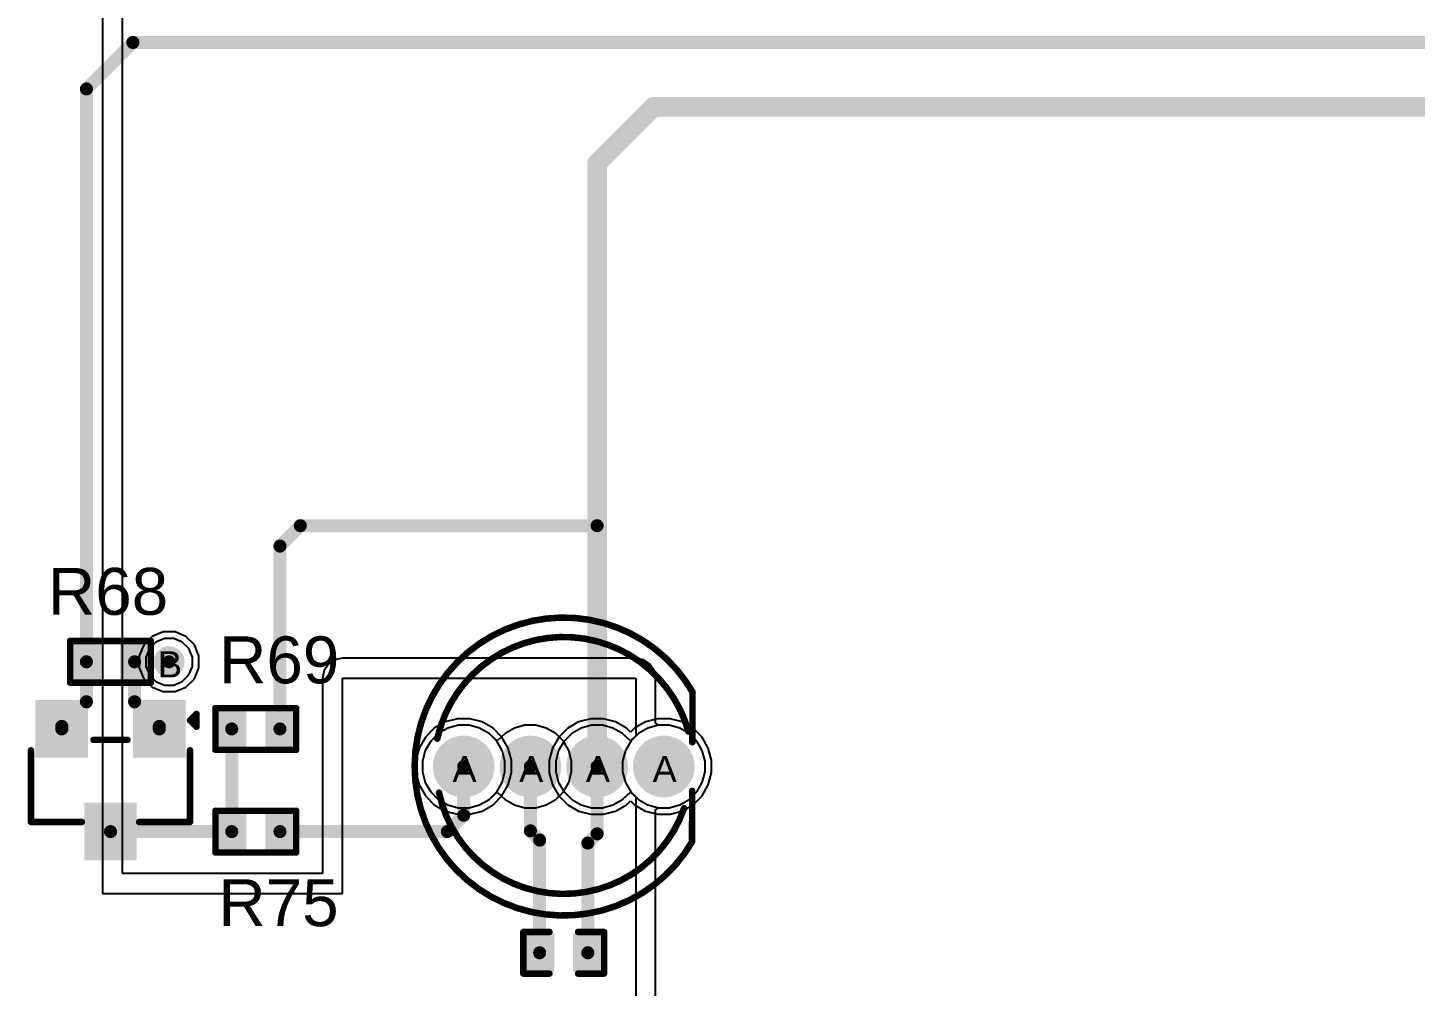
# Model space of a CAD drawing. Header units: inches. Extents: x 0 to 5379, y 0 to 5429.
# Drawn here: x 20.99 to 48.04, y 89.83 to 108.51 of the extents above; entities that cross this region are included whole.
import ezdxf

# ---------------------------------------------------------------- set-up
doc = ezdxf.new("R2010")
doc.units = ezdxf.units.IN
for name, color, linetype in [('Bottom Layer', 5, 'Continuous'), ('Bottom Solder', 6, 'Continuous'), ('Drill Drawing', 1, 'Continuous'), ('GND01', 16, 'Continuous'), ('GND02', 76, 'Continuous'), ('Multi-Layer', 9, 'Continuous'), ('Pad Holes', 156, 'Continuous'), ('PWR', 156, 'Continuous'), ('SIG 01', 90, 'Continuous'), ('Top Layer', 1, 'Continuous'), ('Top Overlay', 2, 'Continuous'), ('Top Paste', 8, 'Continuous'), ('Top Solder', 216, 'Continuous'), ('Via Holes', 16, 'Continuous')]:
    doc.layers.add(name, color=color, linetype=linetype)
doc.styles.add('Arial', font='', dxfattribs={"height": 0.2})
doc.styles.get('Arial').set_extended_font_data('Arial')

# ---------------------------------------------------------------- blocks, each defined once
blk = doc.blocks.new('R___0402_664')
at = {"layer": 'Top Layer'}
for points in [[(-0.699, -0.318), (-0.699, 0.318), (-0.241, 0.318), (-0.241, -0.318)], [(0.241, -0.318), (0.241, 0.318), (0.699, 0.318), (0.699, -0.318)]]:
    blk.add_hatch(color=1, dxfattribs=at).paths.add_polyline_path(points)
at = {"layer": 'Top Paste'}
for points in [[(-0.699, -0.318), (-0.699, 0.318), (-0.241, 0.318), (-0.241, -0.318)], [(0.241, -0.318), (0.241, 0.318), (0.699, 0.318), (0.699, -0.318)]]:
    blk.add_hatch(color=8, dxfattribs=at).paths.add_polyline_path(points)
at = {"layer": 'Top Solder'}
for points in [[(-0.754, -0.373), (-0.754, 0.373), (-0.186, 0.373), (-0.186, -0.373)], [(0.186, -0.373), (0.186, 0.373), (0.754, 0.373), (0.754, -0.373)]]:
    blk.add_hatch(color=216, dxfattribs=at).paths.add_polyline_path(points)
at = {"layer": 'Top Overlay'}
for points in [[(-0.787, -0.406, 0.127, 0.127, 0), (-0.787, 0.406, 0.127, 0.127, 0)], [(-0.787, 0.406, 0.127, 0.127, 0), (0.787, 0.406, 0.127, 0.127, 0)], [(0.787, -0.406, 0.127, 0.127, 0), (0.787, 0.406, 0.127, 0.127, 0)], [(-0.787, -0.406, 0.127, 0.127, 0), (0.787, -0.406, 0.127, 0.127, 0)], [(-0.813, -0.432, 0.00323, 0.00323, 0), (0.813, -0.432, 0.00323, 0.00323, 0)]]:
    blk.add_lwpolyline(points, format="xyseb", dxfattribs=at)
for points in [[(-0.819, 0.406, 0.0635, 0.0635, 1), (-0.756, 0.406, 0.0635, 0.0635, 1)], [(-0.819, 0.406, 0.0635, 0.0635, 1), (-0.756, 0.406, 0.0635, 0.0635, 1)], [(0.756, 0.406, 0.0635, 0.0635, 1), (0.819, 0.406, 0.0635, 0.0635, 1)], [(0.756, 0.406, 0.0635, 0.0635, 1), (0.819, 0.406, 0.0635, 0.0635, 1)], [(-0.819, -0.406, 0.0635, 0.0635, 1), (-0.756, -0.406, 0.0635, 0.0635, 1)], [(-0.819, -0.406, 0.0635, 0.0635, 1), (-0.756, -0.406, 0.0635, 0.0635, 1)], [(-0.814, -0.432, 0.00161, 0.00161, 1), (-0.812, -0.432, 0.00161, 0.00161, 1)], [(0.756, -0.406, 0.0635, 0.0635, 1), (0.819, -0.406, 0.0635, 0.0635, 1)], [(0.756, -0.406, 0.0635, 0.0635, 1), (0.819, -0.406, 0.0635, 0.0635, 1)], [(0.812, -0.432, 0.00161, 0.00161, 1), (0.814, -0.432, 0.00161, 0.00161, 1)]]:
    blk.add_lwpolyline(points, format="xyseb", close=True, dxfattribs=at)
blk = doc.blocks.new('R___0402_670')
at = {"layer": 'Top Layer'}
for points in [[(-0.699, -0.318), (-0.699, 0.318), (-0.241, 0.318), (-0.241, -0.318)], [(0.241, -0.318), (0.241, 0.318), (0.699, 0.318), (0.699, -0.318)]]:
    blk.add_hatch(color=1, dxfattribs=at).paths.add_polyline_path(points)
at = {"layer": 'Top Paste'}
for points in [[(-0.699, -0.318), (-0.699, 0.318), (-0.241, 0.318), (-0.241, -0.318)], [(0.241, -0.318), (0.241, 0.318), (0.699, 0.318), (0.699, -0.318)]]:
    blk.add_hatch(color=8, dxfattribs=at).paths.add_polyline_path(points)
at = {"layer": 'Top Solder'}
for points in [[(-0.754, -0.373), (-0.754, 0.373), (-0.186, 0.373), (-0.186, -0.373)], [(0.186, -0.373), (0.186, 0.373), (0.754, 0.373), (0.754, -0.373)]]:
    blk.add_hatch(color=216, dxfattribs=at).paths.add_polyline_path(points)
at = {"layer": 'Top Overlay'}
for points in [[(-0.787, -0.406, 0.127, 0.127, 0), (-0.787, 0.406, 0.127, 0.127, 0)], [(-0.787, 0.406, 0.127, 0.127, 0), (0.787, 0.406, 0.127, 0.127, 0)], [(0.787, -0.406, 0.127, 0.127, 0), (0.787, 0.406, 0.127, 0.127, 0)], [(-0.787, -0.406, 0.127, 0.127, 0), (0.787, -0.406, 0.127, 0.127, 0)], [(-0.813, -0.432, 0.00323, 0.00323, 0), (0.813, -0.432, 0.00323, 0.00323, 0)]]:
    blk.add_lwpolyline(points, format="xyseb", dxfattribs=at)
for points in [[(-0.819, 0.406, 0.0635, 0.0635, 1), (-0.756, 0.406, 0.0635, 0.0635, 1)], [(-0.819, 0.406, 0.0635, 0.0635, 1), (-0.756, 0.406, 0.0635, 0.0635, 1)], [(0.756, 0.406, 0.0635, 0.0635, 1), (0.819, 0.406, 0.0635, 0.0635, 1)], [(0.756, 0.406, 0.0635, 0.0635, 1), (0.819, 0.406, 0.0635, 0.0635, 1)], [(-0.819, -0.406, 0.0635, 0.0635, 1), (-0.756, -0.406, 0.0635, 0.0635, 1)], [(-0.819, -0.406, 0.0635, 0.0635, 1), (-0.756, -0.406, 0.0635, 0.0635, 1)], [(-0.814, -0.432, 0.00161, 0.00161, 1), (-0.812, -0.432, 0.00161, 0.00161, 1)], [(0.756, -0.406, 0.0635, 0.0635, 1), (0.819, -0.406, 0.0635, 0.0635, 1)], [(0.756, -0.406, 0.0635, 0.0635, 1), (0.819, -0.406, 0.0635, 0.0635, 1)], [(0.812, -0.432, 0.00161, 0.00161, 1), (0.814, -0.432, 0.00161, 0.00161, 1)]]:
    blk.add_lwpolyline(points, format="xyseb", close=True, dxfattribs=at)
blk = doc.blocks.new('R___0402_671')
at = {"layer": 'Top Layer'}
for points in [[(-0.699, -0.318), (-0.699, 0.318), (-0.241, 0.318), (-0.241, -0.318)], [(0.241, -0.318), (0.241, 0.318), (0.699, 0.318), (0.699, -0.318)]]:
    blk.add_hatch(color=1, dxfattribs=at).paths.add_polyline_path(points)
at = {"layer": 'Top Paste'}
for points in [[(-0.699, -0.318), (-0.699, 0.318), (-0.241, 0.318), (-0.241, -0.318)], [(0.241, -0.318), (0.241, 0.318), (0.699, 0.318), (0.699, -0.318)]]:
    blk.add_hatch(color=8, dxfattribs=at).paths.add_polyline_path(points)
at = {"layer": 'Top Solder'}
for points in [[(-0.754, -0.373), (-0.754, 0.373), (-0.186, 0.373), (-0.186, -0.373)], [(0.186, -0.373), (0.186, 0.373), (0.754, 0.373), (0.754, -0.373)]]:
    blk.add_hatch(color=216, dxfattribs=at).paths.add_polyline_path(points)
at = {"layer": 'Top Overlay'}
for points in [[(-0.787, -0.406, 0.127, 0.127, 0), (-0.787, 0.406, 0.127, 0.127, 0)], [(-0.787, 0.406, 0.127, 0.127, 0), (0.787, 0.406, 0.127, 0.127, 0)], [(0.787, -0.406, 0.127, 0.127, 0), (0.787, 0.406, 0.127, 0.127, 0)], [(-0.787, -0.406, 0.127, 0.127, 0), (0.787, -0.406, 0.127, 0.127, 0)], [(-0.813, -0.432, 0.00323, 0.00323, 0), (0.813, -0.432, 0.00323, 0.00323, 0)]]:
    blk.add_lwpolyline(points, format="xyseb", dxfattribs=at)
for points in [[(-0.819, 0.406, 0.0635, 0.0635, 1), (-0.756, 0.406, 0.0635, 0.0635, 1)], [(-0.819, 0.406, 0.0635, 0.0635, 1), (-0.756, 0.406, 0.0635, 0.0635, 1)], [(0.756, 0.406, 0.0635, 0.0635, 1), (0.819, 0.406, 0.0635, 0.0635, 1)], [(0.756, 0.406, 0.0635, 0.0635, 1), (0.819, 0.406, 0.0635, 0.0635, 1)], [(-0.819, -0.406, 0.0635, 0.0635, 1), (-0.756, -0.406, 0.0635, 0.0635, 1)], [(-0.819, -0.406, 0.0635, 0.0635, 1), (-0.756, -0.406, 0.0635, 0.0635, 1)], [(-0.814, -0.432, 0.00161, 0.00161, 1), (-0.812, -0.432, 0.00161, 0.00161, 1)], [(0.756, -0.406, 0.0635, 0.0635, 1), (0.819, -0.406, 0.0635, 0.0635, 1)], [(0.756, -0.406, 0.0635, 0.0635, 1), (0.819, -0.406, 0.0635, 0.0635, 1)], [(0.812, -0.432, 0.00161, 0.00161, 1), (0.814, -0.432, 0.00161, 0.00161, 1)]]:
    blk.add_lwpolyline(points, format="xyseb", close=True, dxfattribs=at)
blk = doc.blocks.new('S___23_766')
at = {"layer": 'Top Layer'}
for points in [[(-0.41, 1.46), (0.41, 1.46), (0.41, 0.54), (-0.41, 0.54)], [(-1.36, -0.54), (-0.54, -0.54), (-0.54, -1.46), (-1.36, -1.46)], [(0.54, -0.54), (1.36, -0.54), (1.36, -1.46), (0.54, -1.46)]]:
    blk.add_hatch(color=1, dxfattribs=at).paths.add_polyline_path(points)
at = {"layer": 'Top Paste'}
for points in [[(-0.41, 1.46), (0.41, 1.46), (0.41, 0.54), (-0.41, 0.54)], [(-1.36, -0.54), (-0.54, -0.54), (-0.54, -1.46), (-1.36, -1.46)], [(0.54, -0.54), (1.36, -0.54), (1.36, -1.46), (0.54, -1.46)]]:
    blk.add_hatch(color=8, dxfattribs=at).paths.add_polyline_path(points)
at = {"layer": 'Top Solder'}
for points in [[(-0.512, 1.562), (0.512, 1.562), (0.512, 0.438), (-0.512, 0.438)], [(-1.462, -0.438), (-0.438, -0.438), (-0.438, -1.562), (-1.462, -1.562)], [(0.438, -0.438), (1.462, -0.438), (1.462, -1.562), (0.438, -1.562)]]:
    blk.add_hatch(color=216, dxfattribs=at).paths.add_polyline_path(points)
at = {"layer": 'Top Overlay'}
for points in [[(-0.559, 0.813, 0.127, 0.127, 0), (-1.549, 0.813, 0.127, 0.127, 0)], [(-1.549, 0.813, 0.127, 0.127, 0), (-1.549, -0.584, 0.127, 0.127, 0)], [(1.549, 0.813, 0.127, 0.127, 0), (0.559, 0.813, 0.127, 0.127, 0)], [(1.549, 0.813, 0.127, 0.127, 0), (1.549, -0.584, 0.127, 0.127, 0)], [(0.33, -0.787, 0.127, 0.127, 0), (-0.33, -0.787, 0.127, 0.127, 0)], [(-1.676, -1.041, 0.127, 0.127, 0), (-1.676, -1.295, 0.127, 0.127, 0)], [(-1.549, -1.168, 0.127, 0.127, 0), (-1.676, -1.041, 0.127, 0.127, 0)], [(-1.549, -1.168, 0.127, 0.127, 0), (-1.676, -1.295, 0.127, 0.127, 0)]]:
    blk.add_lwpolyline(points, format="xyseb", dxfattribs=at)
for points in [[(-1.581, 0.813, 0.0635, 0.0635, 1), (-1.518, 0.813, 0.0635, 0.0635, 1)], [(-1.581, 0.813, 0.0635, 0.0635, 1), (-1.518, 0.813, 0.0635, 0.0635, 1)], [(-0.591, 0.813, 0.0635, 0.0635, 1), (-0.527, 0.813, 0.0635, 0.0635, 1)], [(0.527, 0.813, 0.0635, 0.0635, 1), (0.591, 0.813, 0.0635, 0.0635, 1)], [(1.518, 0.813, 0.0635, 0.0635, 1), (1.581, 0.813, 0.0635, 0.0635, 1)], [(1.518, 0.813, 0.0635, 0.0635, 1), (1.581, 0.813, 0.0635, 0.0635, 1)], [(-1.581, -0.584, 0.0635, 0.0635, 1), (-1.518, -0.584, 0.0635, 0.0635, 1)], [(1.518, -0.584, 0.0635, 0.0635, 1), (1.581, -0.584, 0.0635, 0.0635, 1)], [(-0.362, -0.787, 0.0635, 0.0635, 1), (-0.298, -0.787, 0.0635, 0.0635, 1)], [(0.298, -0.787, 0.0635, 0.0635, 1), (0.362, -0.787, 0.0635, 0.0635, 1)], [(-1.708, -1.041, 0.0635, 0.0635, 1), (-1.645, -1.041, 0.0635, 0.0635, 1)], [(-1.708, -1.041, 0.0635, 0.0635, 1), (-1.645, -1.041, 0.0635, 0.0635, 1)], [(-1.708, -1.295, 0.0635, 0.0635, 1), (-1.645, -1.295, 0.0635, 0.0635, 1)], [(-1.708, -1.295, 0.0635, 0.0635, 1), (-1.645, -1.295, 0.0635, 0.0635, 1)], [(-1.581, -1.168, 0.0635, 0.0635, 1), (-1.518, -1.168, 0.0635, 0.0635, 1)], [(-1.581, -1.168, 0.0635, 0.0635, 1), (-1.518, -1.168, 0.0635, 0.0635, 1)]]:
    blk.add_lwpolyline(points, format="xyseb", close=True, dxfattribs=at)
blk = doc.blocks.new('WS2812D_F5_781')
at = {"layer": 'Bottom Layer'}
h = blk.add_hatch(color=5, dxfattribs=at)
edge = h.paths.add_edge_path()
edge.add_arc((-1.95, 0), 0.55, 0, 360)
h = blk.add_hatch(color=5, dxfattribs=at)
edge = h.paths.add_edge_path()
edge.add_arc((-0.65, 0), 0.55, 0, 360)
h = blk.add_hatch(color=5, dxfattribs=at)
edge = h.paths.add_edge_path()
edge.add_arc((0.65, 0), 0.55, 0, 360)
h = blk.add_hatch(color=5, dxfattribs=at)
edge = h.paths.add_edge_path()
edge.add_arc((1.95, 0), 0.55, 0, 360)
at = {"layer": 'Bottom Solder'}
h = blk.add_hatch(color=6, dxfattribs=at)
edge = h.paths.add_edge_path()
edge.add_arc((-1.95, 0), 0.601, 0, 360)
h = blk.add_hatch(color=6, dxfattribs=at)
edge = h.paths.add_edge_path()
edge.add_arc((-0.65, 0), 0.601, 0, 360)
h = blk.add_hatch(color=6, dxfattribs=at)
edge = h.paths.add_edge_path()
edge.add_arc((0.65, 0), 0.601, 0, 360)
h = blk.add_hatch(color=6, dxfattribs=at)
edge = h.paths.add_edge_path()
edge.add_arc((1.95, 0), 0.601, 0, 360)
at = {"layer": 'GND01'}
h = blk.add_hatch(color=16, dxfattribs=at)
edge = h.paths.add_edge_path()
edge.add_arc((-1.95, 0), 0.55, 0, 360)
h = blk.add_hatch(color=16, dxfattribs=at)
edge = h.paths.add_edge_path()
edge.add_arc((-0.65, 0), 0.55, 0, 360)
h = blk.add_hatch(color=16, dxfattribs=at)
edge = h.paths.add_edge_path()
edge.add_arc((0.65, 0), 0.55, 0, 360)
h = blk.add_hatch(color=16, dxfattribs=at)
edge = h.paths.add_edge_path()
edge.add_arc((1.95, 0), 0.55, 0, 360)
at = {"layer": 'GND02'}
h = blk.add_hatch(color=76, dxfattribs=at)
edge = h.paths.add_edge_path()
edge.add_arc((-1.95, 0), 0.55, 0, 360)
h = blk.add_hatch(color=76, dxfattribs=at)
edge = h.paths.add_edge_path()
edge.add_arc((-0.65, 0), 0.55, 0, 360)
h = blk.add_hatch(color=76, dxfattribs=at)
edge = h.paths.add_edge_path()
edge.add_arc((0.65, 0), 0.55, 0, 360)
h = blk.add_hatch(color=76, dxfattribs=at)
edge = h.paths.add_edge_path()
edge.add_arc((1.95, 0), 0.55, 0, 360)
at = {"layer": 'Multi-Layer'}
h = blk.add_hatch(color=9, dxfattribs=at)
edge = h.paths.add_edge_path()
edge.add_arc((-1.95, 0), 0.55, 0, 360)
h = blk.add_hatch(color=9, dxfattribs=at)
edge = h.paths.add_edge_path()
edge.add_arc((-0.65, 0), 0.55, 0, 360)
h = blk.add_hatch(color=9, dxfattribs=at)
edge = h.paths.add_edge_path()
edge.add_arc((0.65, 0), 0.55, 0, 360)
h = blk.add_hatch(color=9, dxfattribs=at)
edge = h.paths.add_edge_path()
edge.add_arc((1.95, 0), 0.55, 0, 360)
at = {"layer": 'Pad Holes'}
h = blk.add_hatch(color=7, dxfattribs=at)
edge = h.paths.add_edge_path()
edge.add_arc((-1.95, 0), 0.36, 0, 360)
h = blk.add_hatch(color=7, dxfattribs=at)
edge = h.paths.add_edge_path()
edge.add_arc((-0.65, 0), 0.36, 0, 360)
h = blk.add_hatch(color=7, dxfattribs=at)
edge = h.paths.add_edge_path()
edge.add_arc((0.65, 0), 0.36, 0, 360)
h = blk.add_hatch(color=7, dxfattribs=at)
edge = h.paths.add_edge_path()
edge.add_arc((1.95, 0), 0.36, 0, 360)
at = {"layer": 'PWR'}
h = blk.add_hatch(color=156, dxfattribs=at)
edge = h.paths.add_edge_path()
edge.add_arc((-1.95, 0), 0.55, 0, 360)
h = blk.add_hatch(color=156, dxfattribs=at)
edge = h.paths.add_edge_path()
edge.add_arc((-0.65, 0), 0.55, 0, 360)
h = blk.add_hatch(color=156, dxfattribs=at)
edge = h.paths.add_edge_path()
edge.add_arc((0.65, 0), 0.55, 0, 360)
h = blk.add_hatch(color=156, dxfattribs=at)
edge = h.paths.add_edge_path()
edge.add_arc((1.95, 0), 0.55, 0, 360)
at = {"layer": 'SIG 01'}
h = blk.add_hatch(color=90, dxfattribs=at)
edge = h.paths.add_edge_path()
edge.add_arc((-1.95, 0), 0.55, 0, 360)
h = blk.add_hatch(color=90, dxfattribs=at)
edge = h.paths.add_edge_path()
edge.add_arc((-0.65, 0), 0.55, 0, 360)
h = blk.add_hatch(color=90, dxfattribs=at)
edge = h.paths.add_edge_path()
edge.add_arc((0.65, 0), 0.55, 0, 360)
h = blk.add_hatch(color=90, dxfattribs=at)
edge = h.paths.add_edge_path()
edge.add_arc((1.95, 0), 0.55, 0, 360)
at = {"layer": 'Top Layer'}
h = blk.add_hatch(color=1, dxfattribs=at)
edge = h.paths.add_edge_path()
edge.add_arc((-1.95, 0), 0.55, 0, 360)
h = blk.add_hatch(color=1, dxfattribs=at)
edge = h.paths.add_edge_path()
edge.add_arc((-0.65, 0), 0.55, 0, 360)
h = blk.add_hatch(color=1, dxfattribs=at)
edge = h.paths.add_edge_path()
edge.add_arc((0.65, 0), 0.55, 0, 360)
h = blk.add_hatch(color=1, dxfattribs=at)
edge = h.paths.add_edge_path()
edge.add_arc((1.95, 0), 0.55, 0, 360)
at = {"layer": 'Top Solder'}
h = blk.add_hatch(color=216, dxfattribs=at)
edge = h.paths.add_edge_path()
edge.add_arc((-1.95, 0), 0.601, 0, 360)
h = blk.add_hatch(color=216, dxfattribs=at)
edge = h.paths.add_edge_path()
edge.add_arc((-0.65, 0), 0.601, 0, 360)
h = blk.add_hatch(color=216, dxfattribs=at)
edge = h.paths.add_edge_path()
edge.add_arc((0.65, 0), 0.601, 0, 360)
h = blk.add_hatch(color=216, dxfattribs=at)
edge = h.paths.add_edge_path()
edge.add_arc((1.95, 0), 0.601, 0, 360)
at = {"layer": 'Top Overlay'}
for points in [[(2.5, -1.471, 0.127, 0.127, -3.705201), (2.511, 1.45, 0.127, 0.127, 0)], [(-2.464, 0.543, 0.127, 0.127, -0.780857), (2.43, 0.68, 0.127, 0.127, 0)], [(2.507, 0.472, 0.127, 0.127, 0), (2.511, 1.45, 0.127, 0.127, 0)], [(2.347, -0.811, 0.127, 0.127, -0.760948), (-2.43, -0.51, 0.127, 0.127, 0)], [(2.5, -1.471, 0.127, 0.127, 0), (2.504, -0.476, 0.127, 0.127, 0)]]:
    blk.add_lwpolyline(points, format="xyseb", dxfattribs=at)
for points in [[(2.479, 1.45, 0.0635, 0.0635, 1), (2.543, 1.45, 0.0635, 0.0635, 1)], [(2.479, 1.45, 0.0635, 0.0635, 1), (2.543, 1.45, 0.0635, 0.0635, 1)], [(-2.496, 0.543, 0.0635, 0.0635, 1), (-2.432, 0.543, 0.0635, 0.0635, 1)], [(2.398, 0.68, 0.0635, 0.0635, 1), (2.462, 0.68, 0.0635, 0.0635, 1)], [(2.475, 0.472, 0.0635, 0.0635, 1), (2.539, 0.472, 0.0635, 0.0635, 1)], [(-2.462, -0.51, 0.0635, 0.0635, 1), (-2.398, -0.51, 0.0635, 0.0635, 1)], [(2.472, -0.476, 0.0635, 0.0635, 1), (2.535, -0.476, 0.0635, 0.0635, 1)], [(2.315, -0.811, 0.0635, 0.0635, 1), (2.378, -0.811, 0.0635, 0.0635, 1)], [(2.468, -1.471, 0.0635, 0.0635, 1), (2.532, -1.471, 0.0635, 0.0635, 1)], [(2.468, -1.471, 0.0635, 0.0635, 1), (2.532, -1.471, 0.0635, 0.0635, 1)]]:
    blk.add_lwpolyline(points, format="xyseb", close=True, dxfattribs=at)
blk = doc.blocks.new('C___0402_1046')
at = {"layer": 'Top Layer'}
for points in [[(-0.699, -0.318), (-0.699, 0.318), (-0.241, 0.318), (-0.241, -0.318)], [(0.241, -0.318), (0.241, 0.318), (0.699, 0.318), (0.699, -0.318)]]:
    blk.add_hatch(color=1, dxfattribs=at).paths.add_polyline_path(points)
at = {"layer": 'Top Paste'}
for points in [[(-0.699, -0.318), (-0.699, 0.318), (-0.241, 0.318), (-0.241, -0.318)], [(0.241, -0.318), (0.241, 0.318), (0.699, 0.318), (0.699, -0.318)]]:
    blk.add_hatch(color=8, dxfattribs=at).paths.add_polyline_path(points)
at = {"layer": 'Top Solder'}
for points in [[(-0.758, -0.377), (-0.758, 0.377), (-0.181, 0.377), (-0.181, -0.377)], [(0.181, -0.377), (0.181, 0.377), (0.758, 0.377), (0.758, -0.377)]]:
    blk.add_hatch(color=216, dxfattribs=at).paths.add_polyline_path(points)
at = {"layer": 'Top Overlay'}
for points in [[(-0.787, -0.406, 0.127, 0.127, 0), (-0.787, 0.406, 0.127, 0.127, 0)], [(-0.787, 0.406, 0.127, 0.127, 0), (-0.279, 0.406, 0.127, 0.127, 0)], [(0.279, 0.406, 0.127, 0.127, 0), (0.787, 0.406, 0.127, 0.127, 0)], [(0.787, -0.406, 0.127, 0.127, 0), (0.787, 0.406, 0.127, 0.127, 0)], [(-0.787, -0.406, 0.127, 0.127, 0), (-0.279, -0.406, 0.127, 0.127, 0)], [(0.279, -0.406, 0.127, 0.127, 0), (0.787, -0.406, 0.127, 0.127, 0)]]:
    blk.add_lwpolyline(points, format="xyseb", dxfattribs=at)
for points in [[(-0.819, 0.406, 0.0635, 0.0635, 1), (-0.756, 0.406, 0.0635, 0.0635, 1)], [(-0.819, 0.406, 0.0635, 0.0635, 1), (-0.756, 0.406, 0.0635, 0.0635, 1)], [(-0.311, 0.406, 0.0635, 0.0635, 1), (-0.248, 0.406, 0.0635, 0.0635, 1)], [(0.248, 0.406, 0.0635, 0.0635, 1), (0.311, 0.406, 0.0635, 0.0635, 1)], [(0.756, 0.406, 0.0635, 0.0635, 1), (0.819, 0.406, 0.0635, 0.0635, 1)], [(0.756, 0.406, 0.0635, 0.0635, 1), (0.819, 0.406, 0.0635, 0.0635, 1)], [(-0.819, -0.406, 0.0635, 0.0635, 1), (-0.756, -0.406, 0.0635, 0.0635, 1)], [(-0.819, -0.406, 0.0635, 0.0635, 1), (-0.756, -0.406, 0.0635, 0.0635, 1)], [(-0.311, -0.406, 0.0635, 0.0635, 1), (-0.248, -0.406, 0.0635, 0.0635, 1)], [(0.248, -0.406, 0.0635, 0.0635, 1), (0.311, -0.406, 0.0635, 0.0635, 1)], [(0.756, -0.406, 0.0635, 0.0635, 1), (0.819, -0.406, 0.0635, 0.0635, 1)], [(0.756, -0.406, 0.0635, 0.0635, 1), (0.819, -0.406, 0.0635, 0.0635, 1)]]:
    blk.add_lwpolyline(points, format="xyseb", close=True, dxfattribs=at)

msp = doc.modelspace()

# ---------------------------------------------------------------- hatches: boundary and pattern name
at = {"layer": 'Bottom Layer'}
h = msp.add_hatch(color=5, dxfattribs=at)
edge = h.paths.add_edge_path()
edge.add_arc((23.749, 96.155), 0.2, 0, 360)
at = {"layer": 'Bottom Solder'}
h = msp.add_hatch(color=6, dxfattribs=at)
edge = h.paths.add_edge_path()
edge.add_arc((23.749, 96.155), 0.302, 0, 360)
at = {"layer": 'GND01'}
h = msp.add_hatch(color=16, dxfattribs=at)
edge = h.paths.add_edge_path()
edge.add_arc((23.749, 96.155), 0.2, 0, 360)
at = {"layer": 'GND02'}
h = msp.add_hatch(color=76, dxfattribs=at)
edge = h.paths.add_edge_path()
edge.add_arc((23.749, 96.155), 0.2, 0, 360)
at = {"layer": 'PWR'}
h = msp.add_hatch(color=156, dxfattribs=at)
edge = h.paths.add_edge_path()
edge.add_arc((23.749, 96.155), 0.2, 0, 360)
at = {"layer": 'SIG 01'}
h = msp.add_hatch(color=90, dxfattribs=at)
edge = h.paths.add_edge_path()
edge.add_arc((23.749, 96.155), 0.2, 0, 360)
at = {"layer": 'Top Layer'}
h = msp.add_hatch(color=1, dxfattribs=at)
edge = h.paths.add_edge_path()
edge.add_arc((23.749, 96.155), 0.2, 0, 360)
at = {"layer": 'Top Solder'}
h = msp.add_hatch(color=216, dxfattribs=at)
edge = h.paths.add_edge_path()
edge.add_arc((23.749, 96.155), 0.302, 0, 360)
at = {"layer": 'Via Holes'}
h = msp.add_hatch(color=7, dxfattribs=at)
edge = h.paths.add_edge_path()
edge.add_arc((23.749, 96.155), 0.1, 0, 360)

# ---------------------------------------------------------------- linework, layer by layer
at = {"layer": 'Bottom Layer'}
for p, q in [((23.492, 96.54), (23.364, 96.413)), ((23.659, 96.609), (23.492, 96.54)), ((23.839, 96.609), (23.659, 96.609)), ((24.006, 96.54), (23.839, 96.609)), ((24.134, 96.413), (24.006, 96.54)), ((23.364, 96.413), (23.295, 96.246)), ((24.203, 96.246), (24.134, 96.413)), ((23.295, 96.246), (23.295, 96.065)), ((23.295, 96.065), (23.364, 95.898)), ((24.134, 95.898), (24.203, 96.065)), ((24.203, 96.065), (24.203, 96.246)), ((23.364, 95.898), (23.492, 95.771)), ((23.492, 95.771), (23.659, 95.701)), ((23.839, 95.701), (24.006, 95.771)), ((24.006, 95.771), (24.134, 95.898)), ((23.659, 95.701), (23.839, 95.701)), ((29.384, 94.919), (29.18, 94.864)), ((29.596, 94.919), (29.384, 94.919)), ((29.8, 94.864), (29.596, 94.919)), ((31.984, 94.919), (31.78, 94.864)), ((32.196, 94.919), (31.984, 94.919)), ((32.4, 94.864), (32.196, 94.919)), ((33.284, 94.919), (33.08, 94.864)), ((33.496, 94.919), (33.284, 94.919)), ((33.7, 94.864), (33.496, 94.919)), ((28.996, 94.758), (28.847, 94.608)), ((29.18, 94.864), (28.996, 94.758)), ((29.984, 94.758), (29.8, 94.864)), ((30.133, 94.608), (29.984, 94.758)), ((31.596, 94.758), (31.447, 94.608)), ((31.78, 94.864), (31.596, 94.758)), ((32.584, 94.758), (32.4, 94.864)), ((32.622, 94.72), (32.584, 94.758)), ((32.74, 94.614), (32.622, 94.72)), ((32.858, 94.72), (32.74, 94.614)), ((32.896, 94.758), (32.858, 94.72)), ((33.08, 94.864), (32.896, 94.758)), ((33.884, 94.758), (33.7, 94.864)), ((34.033, 94.608), (33.884, 94.758)), ((28.741, 94.425), (28.686, 94.221)), ((28.847, 94.608), (28.741, 94.425)), ((30.239, 94.425), (30.133, 94.608)), ((30.294, 94.221), (30.239, 94.425)), ((31.341, 94.425), (31.286, 94.221)), ((31.447, 94.608), (31.341, 94.425)), ((34.139, 94.425), (34.033, 94.608)), ((34.194, 94.221), (34.139, 94.425)), ((28.686, 94.221), (28.686, 94.009)), ((30.294, 94.009), (30.294, 94.221)), ((31.286, 94.221), (31.286, 94.009)), ((34.194, 94.009), (34.194, 94.221)), ((28.686, 94.009), (28.741, 93.804)), ((30.239, 93.804), (30.294, 94.009)), ((31.286, 94.009), (31.341, 93.804)), ((34.139, 93.804), (34.194, 94.009)), ((28.741, 93.804), (28.847, 93.621)), ((28.847, 93.621), (28.996, 93.471)), ((29.984, 93.471), (30.133, 93.621)), ((30.133, 93.621), (30.239, 93.804)), ((31.341, 93.804), (31.447, 93.621)), ((31.447, 93.621), (31.596, 93.471)), ((32.622, 93.51), (32.74, 93.615)), ((32.74, 93.615), (32.858, 93.51)), ((33.884, 93.471), (34.033, 93.621)), ((34.033, 93.621), (34.139, 93.804)), ((28.996, 93.471), (29.18, 93.366)), ((29.18, 93.366), (29.384, 93.311)), ((29.384, 93.311), (29.596, 93.311)), ((29.596, 93.311), (29.8, 93.366)), ((29.8, 93.366), (29.984, 93.471)), ((31.596, 93.471), (31.78, 93.366)), ((31.78, 93.366), (31.984, 93.311)), ((31.984, 93.311), (32.196, 93.311)), ((32.196, 93.311), (32.4, 93.366)), ((32.4, 93.366), (32.584, 93.471)), ((32.584, 93.471), (32.622, 93.51)), ((32.858, 93.51), (32.896, 93.471)), ((32.896, 93.471), (33.08, 93.366)), ((33.08, 93.366), (33.284, 93.311)), ((33.284, 93.311), (33.496, 93.311)), ((33.496, 93.311), (33.7, 93.366)), ((33.7, 93.366), (33.884, 93.471))]:
    msp.add_line(p, q, dxfattribs=at)
at = {"layer": 'GND01'}
for p, q in [((23.492, 96.54), (23.364, 96.413)), ((23.659, 96.609), (23.492, 96.54)), ((23.839, 96.609), (23.659, 96.609)), ((24.006, 96.54), (23.839, 96.609)), ((24.134, 96.413), (24.006, 96.54)), ((23.364, 96.413), (23.295, 96.246)), ((24.203, 96.246), (24.134, 96.413)), ((23.295, 96.246), (23.295, 96.065)), ((23.295, 96.065), (23.364, 95.898)), ((24.134, 95.898), (24.203, 96.065)), ((24.203, 96.065), (24.203, 96.246)), ((23.364, 95.898), (23.492, 95.771)), ((23.492, 95.771), (23.659, 95.701)), ((23.839, 95.701), (24.006, 95.771)), ((24.006, 95.771), (24.134, 95.898)), ((23.659, 95.701), (23.839, 95.701)), ((29.384, 94.919), (29.18, 94.864)), ((29.596, 94.919), (29.384, 94.919)), ((29.8, 94.864), (29.596, 94.919)), ((31.984, 94.919), (31.78, 94.864)), ((32.196, 94.919), (31.984, 94.919)), ((32.4, 94.864), (32.196, 94.919)), ((33.284, 94.919), (33.08, 94.864)), ((33.496, 94.919), (33.284, 94.919)), ((33.7, 94.864), (33.496, 94.919)), ((28.996, 94.758), (28.847, 94.608)), ((29.18, 94.864), (28.996, 94.758)), ((29.984, 94.758), (29.8, 94.864)), ((30.133, 94.608), (29.984, 94.758)), ((31.596, 94.758), (31.447, 94.608)), ((31.78, 94.864), (31.596, 94.758)), ((32.584, 94.758), (32.4, 94.864)), ((32.74, 94.614), (32.584, 94.758)), ((32.896, 94.758), (32.74, 94.614)), ((33.08, 94.864), (32.896, 94.758)), ((33.884, 94.758), (33.7, 94.864)), ((34.033, 94.608), (33.884, 94.758)), ((28.741, 94.425), (28.686, 94.221)), ((28.847, 94.608), (28.741, 94.425)), ((30.239, 94.425), (30.133, 94.608)), ((30.294, 94.221), (30.239, 94.425)), ((31.341, 94.425), (31.286, 94.221)), ((31.447, 94.608), (31.341, 94.425)), ((34.139, 94.425), (34.033, 94.608)), ((34.194, 94.221), (34.139, 94.425)), ((28.686, 94.221), (28.686, 94.009)), ((30.294, 94.009), (30.294, 94.221)), ((31.286, 94.221), (31.286, 94.009)), ((34.194, 94.009), (34.194, 94.221)), ((28.686, 94.009), (28.741, 93.804)), ((30.239, 93.804), (30.294, 94.009)), ((31.286, 94.009), (31.341, 93.804)), ((34.139, 93.804), (34.194, 94.009)), ((28.741, 93.804), (28.847, 93.621)), ((28.847, 93.621), (28.996, 93.471)), ((29.984, 93.471), (30.133, 93.621)), ((30.133, 93.621), (30.239, 93.804)), ((31.341, 93.804), (31.447, 93.621)), ((31.447, 93.621), (31.596, 93.471)), ((32.584, 93.471), (32.74, 93.615)), ((32.74, 93.615), (32.896, 93.471)), ((33.884, 93.471), (34.033, 93.621)), ((34.033, 93.621), (34.139, 93.804)), ((28.996, 93.471), (29.18, 93.366)), ((29.18, 93.366), (29.384, 93.311)), ((29.384, 93.311), (29.596, 93.311)), ((29.596, 93.311), (29.8, 93.366)), ((29.8, 93.366), (29.984, 93.471)), ((31.596, 93.471), (31.78, 93.366)), ((31.78, 93.366), (31.984, 93.311)), ((31.984, 93.311), (32.196, 93.311)), ((32.196, 93.311), (32.4, 93.366)), ((32.4, 93.366), (32.584, 93.471)), ((32.896, 93.471), (33.08, 93.366)), ((33.08, 93.366), (33.284, 93.311)), ((33.284, 93.311), (33.496, 93.311)), ((33.496, 93.311), (33.7, 93.366)), ((33.7, 93.366), (33.884, 93.471))]:
    msp.add_line(p, q, dxfattribs=at)
at = {"layer": 'GND02'}
for p, q in [((23.492, 96.54), (23.364, 96.413)), ((23.659, 96.609), (23.492, 96.54)), ((23.839, 96.609), (23.659, 96.609)), ((24.006, 96.54), (23.839, 96.609)), ((24.134, 96.413), (24.006, 96.54)), ((23.364, 96.413), (23.295, 96.246)), ((24.203, 96.246), (24.134, 96.413)), ((23.295, 96.246), (23.295, 96.065)), ((23.295, 96.065), (23.364, 95.898)), ((24.134, 95.898), (24.203, 96.065)), ((24.203, 96.065), (24.203, 96.246)), ((23.364, 95.898), (23.492, 95.771)), ((23.492, 95.771), (23.659, 95.701)), ((23.839, 95.701), (24.006, 95.771)), ((24.006, 95.771), (24.134, 95.898)), ((23.659, 95.701), (23.839, 95.701)), ((29.384, 94.919), (29.18, 94.864)), ((29.596, 94.919), (29.384, 94.919)), ((29.8, 94.864), (29.596, 94.919)), ((31.984, 94.919), (31.78, 94.864)), ((32.196, 94.919), (31.984, 94.919)), ((32.4, 94.864), (32.196, 94.919)), ((33.284, 94.919), (33.08, 94.864)), ((33.496, 94.919), (33.284, 94.919)), ((33.7, 94.864), (33.496, 94.919)), ((28.996, 94.758), (28.847, 94.608)), ((29.18, 94.864), (28.996, 94.758)), ((29.984, 94.758), (29.8, 94.864)), ((30.133, 94.608), (29.984, 94.758)), ((31.596, 94.758), (31.447, 94.608)), ((31.78, 94.864), (31.596, 94.758)), ((32.584, 94.758), (32.4, 94.864)), ((32.74, 94.614), (32.584, 94.758)), ((32.896, 94.758), (32.74, 94.614)), ((33.08, 94.864), (32.896, 94.758)), ((33.884, 94.758), (33.7, 94.864)), ((34.033, 94.608), (33.884, 94.758)), ((28.741, 94.425), (28.686, 94.221)), ((28.847, 94.608), (28.741, 94.425)), ((30.239, 94.425), (30.133, 94.608)), ((30.294, 94.221), (30.239, 94.425)), ((31.341, 94.425), (31.286, 94.221)), ((31.447, 94.608), (31.341, 94.425)), ((34.139, 94.425), (34.033, 94.608)), ((34.194, 94.221), (34.139, 94.425)), ((28.686, 94.221), (28.686, 94.009)), ((30.294, 94.009), (30.294, 94.221)), ((31.286, 94.221), (31.286, 94.009)), ((34.194, 94.009), (34.194, 94.221)), ((28.686, 94.009), (28.741, 93.804)), ((30.239, 93.804), (30.294, 94.009)), ((31.286, 94.009), (31.341, 93.804)), ((34.139, 93.804), (34.194, 94.009)), ((28.741, 93.804), (28.847, 93.621)), ((28.847, 93.621), (28.996, 93.471)), ((29.984, 93.471), (30.133, 93.621)), ((30.133, 93.621), (30.239, 93.804)), ((31.341, 93.804), (31.447, 93.621)), ((31.447, 93.621), (31.596, 93.471)), ((32.584, 93.471), (32.74, 93.615)), ((32.74, 93.615), (32.896, 93.471)), ((33.884, 93.471), (34.033, 93.621)), ((34.033, 93.621), (34.139, 93.804)), ((28.996, 93.471), (29.18, 93.366)), ((29.18, 93.366), (29.384, 93.311)), ((29.384, 93.311), (29.596, 93.311)), ((29.596, 93.311), (29.8, 93.366)), ((29.8, 93.366), (29.984, 93.471)), ((31.596, 93.471), (31.78, 93.366)), ((31.78, 93.366), (31.984, 93.311)), ((31.984, 93.311), (32.196, 93.311)), ((32.196, 93.311), (32.4, 93.366)), ((32.4, 93.366), (32.584, 93.471)), ((32.896, 93.471), (33.08, 93.366)), ((33.08, 93.366), (33.284, 93.311)), ((33.284, 93.311), (33.496, 93.311)), ((33.496, 93.311), (33.7, 93.366)), ((33.7, 93.366), (33.884, 93.471))]:
    msp.add_line(p, q, dxfattribs=at)
at = {"layer": 'PWR'}
for p, q in [((22.454, 129.388), (22.454, 91.643)), ((22.842, 92.032), (22.842, 128.999)), ((26.853, 96.109), (26.768, 95.983)), ((26.979, 96.193), (26.853, 96.109)), ((27.127, 96.223), (26.979, 96.193)), ((32.842, 96.223), (27.127, 96.223)), ((32.991, 96.193), (32.842, 96.223)), ((33.117, 96.109), (32.991, 96.193)), ((33.201, 95.983), (33.117, 96.109)), ((26.768, 95.983), (26.739, 95.834)), ((26.739, 95.834), (26.739, 92.032)), ((27.127, 91.643), (27.127, 95.834)), ((27.127, 95.834), (32.842, 95.834)), ((32.842, 95.834), (32.842, 94.704)), ((33.231, 95.834), (33.201, 95.983)), ((33.231, 94.96), (33.231, 95.834)), ((29.384, 94.919), (29.18, 94.864)), ((29.596, 94.919), (29.384, 94.919)), ((29.8, 94.864), (29.596, 94.919)), ((30.684, 94.919), (30.48, 94.864)), ((30.896, 94.919), (30.684, 94.919)), ((31.1, 94.864), (30.896, 94.919)), ((33.284, 94.919), (33.231, 94.96)), ((33.496, 94.919), (33.284, 94.919)), ((33.7, 94.864), (33.496, 94.919)), ((28.996, 94.758), (28.847, 94.608)), ((29.18, 94.864), (28.996, 94.758)), ((29.984, 94.758), (29.8, 94.864)), ((30.14, 94.614), (29.984, 94.758)), ((30.296, 94.758), (30.14, 94.614)), ((30.48, 94.864), (30.296, 94.758)), ((31.284, 94.758), (31.1, 94.864)), ((31.433, 94.608), (31.284, 94.758)), ((32.842, 94.704), (32.747, 94.608)), ((33.884, 94.758), (33.7, 94.864)), ((34.033, 94.608), (33.884, 94.758)), ((28.741, 94.425), (28.686, 94.221)), ((28.847, 94.608), (28.741, 94.425)), ((31.539, 94.425), (31.433, 94.608)), ((31.594, 94.221), (31.539, 94.425)), ((32.641, 94.425), (32.586, 94.221)), ((32.747, 94.608), (32.641, 94.425)), ((34.139, 94.425), (34.033, 94.608)), ((34.194, 94.221), (34.139, 94.425)), ((28.686, 94.221), (28.686, 94.009)), ((31.594, 94.009), (31.594, 94.221)), ((32.586, 94.221), (32.586, 94.009)), ((34.194, 94.009), (34.194, 94.221)), ((28.686, 94.009), (28.741, 93.804)), ((31.539, 93.804), (31.594, 94.009)), ((32.586, 94.009), (32.641, 93.804)), ((34.139, 93.804), (34.194, 94.009)), ((28.741, 93.804), (28.847, 93.621)), ((28.847, 93.621), (28.996, 93.471)), ((29.984, 93.471), (30.14, 93.615)), ((30.14, 93.615), (30.296, 93.471)), ((31.284, 93.471), (31.433, 93.621)), ((31.433, 93.621), (31.539, 93.804)), ((32.641, 93.804), (32.747, 93.621)), ((32.747, 93.621), (32.842, 93.525)), ((33.884, 93.471), (34.033, 93.621)), ((34.033, 93.621), (34.139, 93.804)), ((28.996, 93.471), (29.18, 93.366)), ((29.18, 93.366), (29.384, 93.311)), ((29.384, 93.311), (29.596, 93.311)), ((29.596, 93.311), (29.8, 93.366)), ((29.8, 93.366), (29.984, 93.471)), ((30.296, 93.471), (30.48, 93.366)), ((30.48, 93.366), (30.684, 93.311)), ((30.684, 93.311), (30.896, 93.311)), ((30.896, 93.311), (31.1, 93.366)), ((31.1, 93.366), (31.284, 93.471)), ((32.842, 93.525), (32.842, 16.307)), ((33.231, 93.27), (33.284, 93.311)), ((33.284, 93.311), (33.496, 93.311)), ((33.496, 93.311), (33.7, 93.366)), ((33.7, 93.366), (33.884, 93.471)), ((33.231, 16.468), (33.231, 93.27)), ((26.739, 92.032), (22.842, 92.032)), ((22.454, 91.643), (27.127, 91.643))]:
    msp.add_line(p, q, dxfattribs=at)
at = {"layer": 'SIG 01'}
for p, q in [((23.42, 96.648), (23.256, 96.485)), ((23.633, 96.736), (23.42, 96.648)), ((23.865, 96.736), (23.633, 96.736)), ((24.078, 96.648), (23.865, 96.736)), ((24.242, 96.485), (24.078, 96.648)), ((23.256, 96.485), (23.168, 96.271)), ((23.168, 96.271), (23.168, 96.04)), ((24.33, 96.271), (24.242, 96.485)), ((24.33, 96.04), (24.33, 96.271)), ((23.168, 96.04), (23.256, 95.826)), ((24.242, 95.826), (24.33, 96.04)), ((23.256, 95.826), (23.42, 95.663)), ((24.078, 95.663), (24.242, 95.826)), ((23.42, 95.663), (23.633, 95.574)), ((23.633, 95.574), (23.865, 95.574)), ((23.865, 95.574), (24.078, 95.663)), ((29.131, 94.982), (28.918, 94.86)), ((29.368, 95.046), (29.131, 94.982)), ((29.613, 95.046), (29.368, 95.046)), ((29.849, 94.982), (29.613, 95.046)), ((30.062, 94.86), (29.849, 94.982)), ((31.731, 94.982), (31.518, 94.86)), ((31.967, 95.046), (31.731, 94.982)), ((32.213, 95.046), (31.967, 95.046)), ((32.449, 94.982), (32.213, 95.046)), ((32.662, 94.86), (32.449, 94.982)), ((33.031, 94.982), (32.818, 94.86)), ((33.267, 95.046), (33.031, 94.982)), ((33.513, 95.046), (33.267, 95.046)), ((33.749, 94.982), (33.513, 95.046)), ((33.962, 94.86), (33.749, 94.982)), ((28.745, 94.686), (28.623, 94.474)), ((28.918, 94.86), (28.745, 94.686)), ((30.235, 94.686), (30.062, 94.86)), ((30.358, 94.474), (30.235, 94.686)), ((31.345, 94.686), (31.222, 94.474)), ((31.518, 94.86), (31.345, 94.686)), ((32.74, 94.781), (32.662, 94.86)), ((32.818, 94.86), (32.74, 94.781)), ((34.135, 94.686), (33.962, 94.86)), ((34.258, 94.474), (34.135, 94.686)), ((28.623, 94.474), (28.559, 94.237)), ((30.421, 94.237), (30.358, 94.474)), ((31.222, 94.474), (31.159, 94.237)), ((34.321, 94.237), (34.258, 94.474)), ((28.559, 94.237), (28.559, 93.992)), ((30.421, 93.992), (30.421, 94.237)), ((31.159, 94.237), (31.159, 93.992)), ((34.321, 93.992), (34.321, 94.237)), ((28.559, 93.992), (28.623, 93.755)), ((30.358, 93.755), (30.421, 93.992)), ((31.159, 93.992), (31.222, 93.755)), ((34.258, 93.755), (34.321, 93.992)), ((28.623, 93.755), (28.745, 93.543)), ((30.235, 93.543), (30.358, 93.755)), ((31.222, 93.755), (31.345, 93.543)), ((34.135, 93.543), (34.258, 93.755)), ((28.745, 93.543), (28.918, 93.37)), ((28.918, 93.37), (29.131, 93.247)), ((29.849, 93.247), (30.062, 93.37)), ((30.062, 93.37), (30.235, 93.543)), ((31.345, 93.543), (31.518, 93.37)), ((31.518, 93.37), (31.731, 93.247)), ((32.449, 93.247), (32.662, 93.37)), ((32.662, 93.37), (32.74, 93.448)), ((32.74, 93.448), (32.818, 93.37)), ((32.818, 93.37), (33.031, 93.247)), ((33.749, 93.247), (33.962, 93.37)), ((33.962, 93.37), (34.135, 93.543)), ((29.131, 93.247), (29.368, 93.184)), ((29.368, 93.184), (29.613, 93.184)), ((29.613, 93.184), (29.849, 93.247)), ((31.731, 93.247), (31.967, 93.184)), ((31.967, 93.184), (32.213, 93.184)), ((32.213, 93.184), (32.449, 93.247)), ((33.031, 93.247), (33.267, 93.184)), ((33.267, 93.184), (33.513, 93.184)), ((33.513, 93.184), (33.749, 93.247))]:
    msp.add_line(p, q, dxfattribs=at)
at = {"layer": 'Top Layer'}
for points in [[(22.137, 107.317, 0.254, 0.254, 0), (23.043, 108.223, 0.254, 0.254, 0)], [(23.043, 108.223, 0.254, 0.254, 0), (98.536, 108.223, 0.254, 0.254, 0)], [(22.137, 96.155, 0.254, 0.254, 0), (22.137, 107.317, 0.254, 0.254, 0)], [(32.09, 105.871, 0.381, 0.381, 0), (33.189, 106.97, 0.381, 0.381, 0)], [(33.189, 106.97, 0.381, 0.381, 0), (74.159, 106.97, 0.381, 0.381, 0)], [(32.09, 94.115, 0.381, 0.381, 0), (32.09, 105.871, 0.381, 0.381, 0)], [(25.909, 98.409, 0.254, 0.254, 0), (26.307, 98.807, 0.254, 0.254, 0)], [(26.307, 98.807, 0.254, 0.254, 0), (32.09, 98.807, 0.254, 0.254, 0)], [(25.909, 94.846, 0.254, 0.254, 0), (25.909, 98.409, 0.254, 0.254, 0)], [(22.137, 95.376, 0.254, 0.254, 0), (22.137, 96.155, 0.254, 0.254, 0)], [(23.077, 96.155, 0.254, 0.254, 0), (23.749, 96.155, 0.254, 0.254, 0)], [(23.077, 95.376, 0.254, 0.254, 0), (23.077, 96.155, 0.254, 0.254, 0)], [(21.657, 94.896, 0.254, 0.254, 0), (22.137, 95.376, 0.254, 0.254, 0)], [(23.077, 95.376, 0.254, 0.254, 0), (23.557, 94.896, 0.254, 0.254, 0)], [(21.657, 94.846, 0.254, 0.254, 0), (21.657, 94.896, 0.254, 0.254, 0)], [(23.557, 94.846, 0.254, 0.254, 0), (23.557, 94.896, 0.254, 0.254, 0)], [(24.969, 92.846, 0.254, 0.254, 0), (24.969, 94.846, 0.254, 0.254, 0)], [(29.49, 93.164, 0.254, 0.254, 0), (29.49, 94.115, 0.254, 0.254, 0)], [(30.79, 92.861, 0.254, 0.254, 0), (30.79, 94.115, 0.254, 0.254, 0)], [(32.09, 92.803, 0.254, 0.254, 0), (32.09, 94.115, 0.254, 0.254, 0)], [(29.173, 92.846, 0.254, 0.254, 0), (29.49, 93.164, 0.254, 0.254, 0)], [(22.607, 92.846, 0.254, 0.254, 0), (24.969, 92.846, 0.254, 0.254, 0)], [(25.909, 92.846, 0.254, 0.254, 0), (29.173, 92.846, 0.254, 0.254, 0)], [(30.79, 92.861, 0.254, 0.254, 0), (30.97, 92.681, 0.254, 0.254, 0)], [(30.97, 90.485, 0.254, 0.254, 0), (30.97, 92.681, 0.254, 0.254, 0)], [(31.91, 92.623, 0.254, 0.254, 0), (32.09, 92.803, 0.254, 0.254, 0)], [(31.91, 90.485, 0.254, 0.254, 0), (31.91, 92.623, 0.254, 0.254, 0)]]:
    msp.add_lwpolyline(points, format="xyseb", dxfattribs=at)
for points in [[(22.98, 108.223, 0.127, 0.127, 1), (23.107, 108.223, 0.127, 0.127, 1)], [(22.98, 108.223, 0.127, 0.127, 1), (23.107, 108.223, 0.127, 0.127, 1)], [(22.074, 107.317, 0.127, 0.127, 1), (22.201, 107.317, 0.127, 0.127, 1)], [(22.074, 107.317, 0.127, 0.127, 1), (22.201, 107.317, 0.127, 0.127, 1)], [(33.094, 106.97, 0.191, 0.191, 1), (33.284, 106.97, 0.191, 0.191, 1)], [(33.094, 106.97, 0.191, 0.191, 1), (33.284, 106.97, 0.191, 0.191, 1)], [(31.995, 105.871, 0.191, 0.191, 1), (32.185, 105.871, 0.191, 0.191, 1)], [(31.995, 105.871, 0.191, 0.191, 1), (32.185, 105.871, 0.191, 0.191, 1)], [(26.243, 98.807, 0.127, 0.127, 1), (26.37, 98.807, 0.127, 0.127, 1)], [(26.243, 98.807, 0.127, 0.127, 1), (26.37, 98.807, 0.127, 0.127, 1)], [(32.027, 98.807, 0.127, 0.127, 1), (32.154, 98.807, 0.127, 0.127, 1)], [(25.846, 98.409, 0.127, 0.127, 1), (25.973, 98.409, 0.127, 0.127, 1)], [(25.846, 98.409, 0.127, 0.127, 1), (25.973, 98.409, 0.127, 0.127, 1)], [(22.074, 96.155, 0.127, 0.127, 1), (22.201, 96.155, 0.127, 0.127, 1)], [(22.074, 96.155, 0.127, 0.127, 1), (22.201, 96.155, 0.127, 0.127, 1)], [(23.013, 96.155, 0.127, 0.127, 1), (23.14, 96.155, 0.127, 0.127, 1)], [(23.013, 96.155, 0.127, 0.127, 1), (23.14, 96.155, 0.127, 0.127, 1)], [(23.686, 96.155, 0.127, 0.127, 1), (23.812, 96.155, 0.127, 0.127, 1)], [(22.074, 95.376, 0.127, 0.127, 1), (22.201, 95.376, 0.127, 0.127, 1)], [(22.074, 95.376, 0.127, 0.127, 1), (22.201, 95.376, 0.127, 0.127, 1)], [(23.013, 95.376, 0.127, 0.127, 1), (23.14, 95.376, 0.127, 0.127, 1)], [(23.013, 95.376, 0.127, 0.127, 1), (23.14, 95.376, 0.127, 0.127, 1)], [(21.594, 94.896, 0.127, 0.127, 1), (21.721, 94.896, 0.127, 0.127, 1)], [(21.594, 94.896, 0.127, 0.127, 1), (21.721, 94.896, 0.127, 0.127, 1)], [(21.594, 94.846, 0.127, 0.127, 1), (21.721, 94.846, 0.127, 0.127, 1)], [(23.494, 94.896, 0.127, 0.127, 1), (23.621, 94.896, 0.127, 0.127, 1)], [(23.494, 94.896, 0.127, 0.127, 1), (23.621, 94.896, 0.127, 0.127, 1)], [(23.494, 94.846, 0.127, 0.127, 1), (23.621, 94.846, 0.127, 0.127, 1)], [(24.906, 94.846, 0.127, 0.127, 1), (25.033, 94.846, 0.127, 0.127, 1)], [(25.846, 94.846, 0.127, 0.127, 1), (25.973, 94.846, 0.127, 0.127, 1)], [(29.427, 94.115, 0.127, 0.127, 1), (29.554, 94.115, 0.127, 0.127, 1)], [(30.727, 94.115, 0.127, 0.127, 1), (30.854, 94.115, 0.127, 0.127, 1)], [(31.995, 94.115, 0.191, 0.191, 1), (32.185, 94.115, 0.191, 0.191, 1)], [(32.027, 94.115, 0.127, 0.127, 1), (32.154, 94.115, 0.127, 0.127, 1)], [(29.427, 93.164, 0.127, 0.127, 1), (29.554, 93.164, 0.127, 0.127, 1)], [(29.427, 93.164, 0.127, 0.127, 1), (29.554, 93.164, 0.127, 0.127, 1)], [(22.544, 92.846, 0.127, 0.127, 1), (22.671, 92.846, 0.127, 0.127, 1)], [(24.906, 92.846, 0.127, 0.127, 1), (25.033, 92.846, 0.127, 0.127, 1)], [(24.906, 92.846, 0.127, 0.127, 1), (25.033, 92.846, 0.127, 0.127, 1)], [(25.846, 92.846, 0.127, 0.127, 1), (25.973, 92.846, 0.127, 0.127, 1)], [(29.109, 92.846, 0.127, 0.127, 1), (29.236, 92.846, 0.127, 0.127, 1)], [(29.109, 92.846, 0.127, 0.127, 1), (29.236, 92.846, 0.127, 0.127, 1)], [(30.727, 92.861, 0.127, 0.127, 1), (30.854, 92.861, 0.127, 0.127, 1)], [(30.727, 92.861, 0.127, 0.127, 1), (30.854, 92.861, 0.127, 0.127, 1)], [(30.907, 92.681, 0.127, 0.127, 1), (31.034, 92.681, 0.127, 0.127, 1)], [(30.907, 92.681, 0.127, 0.127, 1), (31.034, 92.681, 0.127, 0.127, 1)], [(32.027, 92.803, 0.127, 0.127, 1), (32.154, 92.803, 0.127, 0.127, 1)], [(32.027, 92.803, 0.127, 0.127, 1), (32.154, 92.803, 0.127, 0.127, 1)], [(31.846, 92.623, 0.127, 0.127, 1), (31.973, 92.623, 0.127, 0.127, 1)], [(31.846, 92.623, 0.127, 0.127, 1), (31.973, 92.623, 0.127, 0.127, 1)], [(30.907, 90.485, 0.127, 0.127, 1), (31.034, 90.485, 0.127, 0.127, 1)], [(31.846, 90.485, 0.127, 0.127, 1), (31.973, 90.485, 0.127, 0.127, 1)]]:
    msp.add_lwpolyline(points, format="xyseb", close=True, dxfattribs=at)

# ---------------------------------------------------------------- block references
for name, p in [('WS2812D_F5_781', (31.44, 94.115)), ('R___0402_671', (22.607, 96.155)), ('R___0402_670', (25.439, 94.846)), ('R___0402_664', (25.439, 92.846)), ('C___0402_1046', (31.44, 90.485))]:
    msp.add_blockref(name, p)
at = {"rotation": 180}
msp.add_blockref('S___23_766', (22.607, 93.846), dxfattribs=at)

# ---------------------------------------------------------------- texts
at = {"layer": 'Drill Drawing', "style": 'Arial'}
for s, p in [('B', (23.529, 95.851)), ('A', (29.27, 93.81)), ('A', (30.57, 93.81)), ('A', (31.87, 93.81)), ('A', (33.17, 93.81))]:
    msp.add_text(s, height=0.508, dxfattribs=at).set_placement(p)
at = {"layer": 'Top Overlay', "style": 'Arial'}
for s, p in [('R68', (21.388, 97.07)), ('R69', (24.723, 95.735)), ('R75', (24.71, 91.004))]:
    msp.add_text(s, height=0.9144, dxfattribs=at).set_placement(p)

doc.saveas('drawing.dxf')
